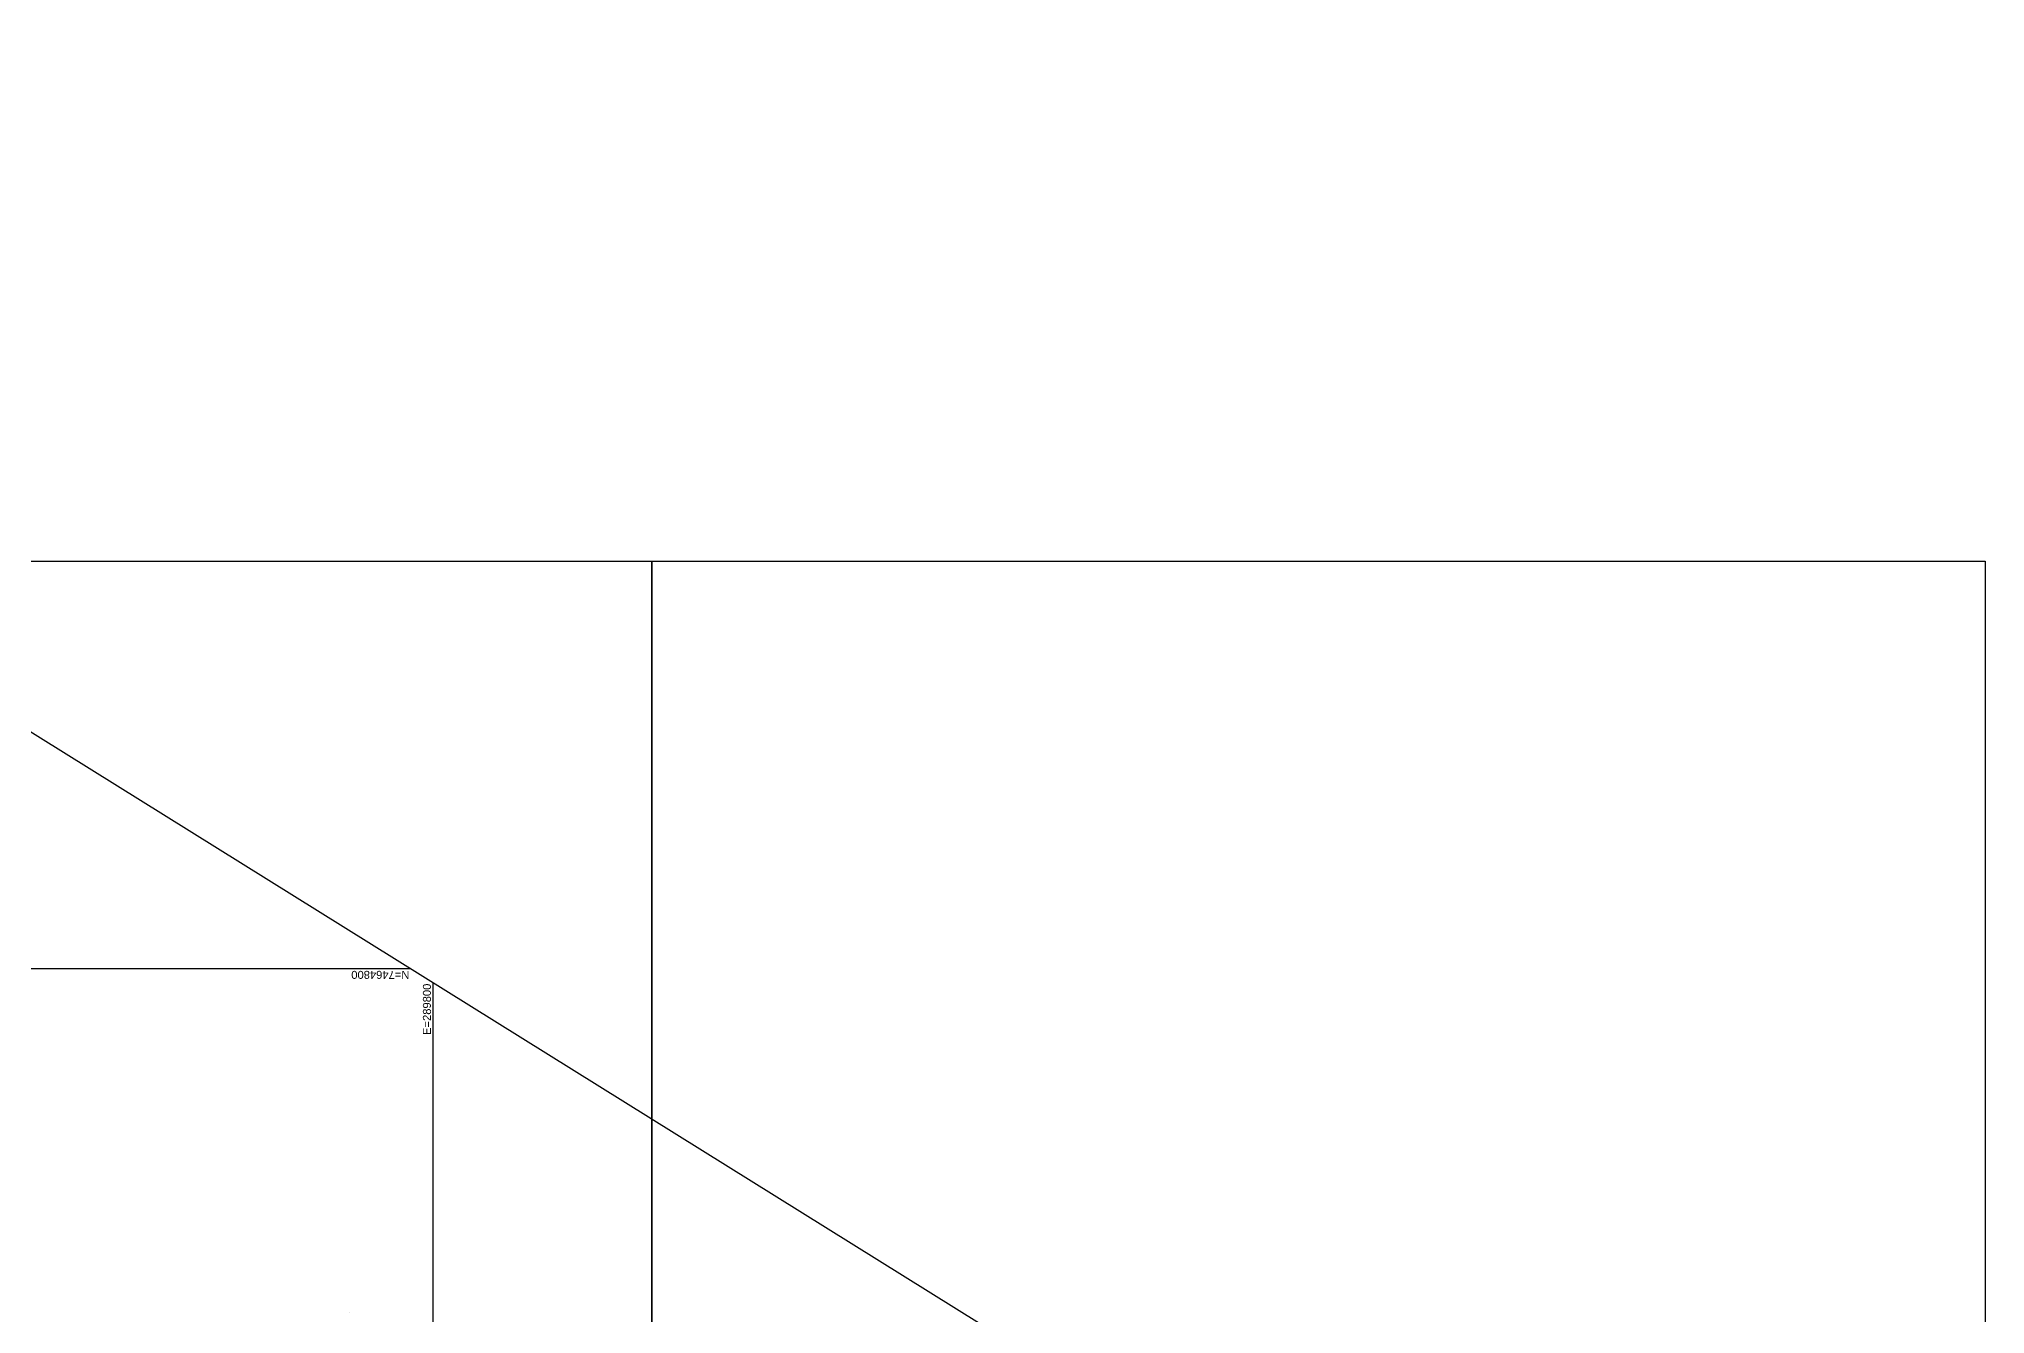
# Model space of a CAD drawing. Header units: metres. Extents: x 286076 to 340267, y 7379330 to 7467005.
# Drawn here: x 289652 to 290382, y 7464670 to 7465149 of the extents above; entities that cross this region are included whole.
import ezdxf
from ezdxf.enums import TextEntityAlignment as Align

# ---------------------------------------------------------------- set-up
doc = ezdxf.new("R2010")
doc.units = ezdxf.units.M
doc.header["$LTSCALE"] = 10
for name, color, linetype in [('A-IMAGENS', 255, 'Continuous'), ('F-MALHA', 8, 'Continuous'), ('f-malha-txt', 8, 'Continuous')]:
    doc.layers.add(name, color=color, linetype=linetype)
doc.layers.add('A-VIEWPORTS', color=2, linetype='Continuous', plot=False)
doc.layers.add('C-ROAD-STAN', color=11, linetype='Continuous', lineweight=0)
doc.styles.add('R60', font='arial.ttf', dxfattribs={"height": 1.5})
picture_1 = doc.add_image_def('image7.jpg', size_in_pixel=(5000, 5000))
picture_2 = doc.add_image_def('image9.jpg', size_in_pixel=(5000, 5000))

# ---------------------------------------------------------------- blocks, each defined once
blk = doc.blocks.new('AeccTickTriangle')
at = {"color": 0, "linetype": 'ByBlock', "lineweight": -2}
blk.add_lwpolyline([(0, 1), (-1, 0), (1, 0)], close=True, dxfattribs=at)
at = {"color": 0, "linetype": 'ByBlock', "lineweight": -2, "const_width": 0.0625}
blk.add_lwpolyline([(0, 0, 1), (0, 0, 1)], format="xyb", close=True, dxfattribs=at)

msp = doc.modelspace()

# ---------------------------------------------------------------- linework, layer by layer
at = {"layer": 'A-VIEWPORTS', "color": 2, "linetype": 'Continuous', "lineweight": -3}
msp.add_lwpolyline([(290073.45, 7463947.58), (288928.38, 7464661.69), (289232.12, 7465148.74), (290377.2, 7464434.63)], close=True, dxfattribs=at)
at = {"layer": 'F-MALHA'}
for p, q in [((289147.55, 7464800), (289791.33, 7464800)), ((289800, 7464118.12), (289800, 7464794.59))]:
    msp.add_line(p, q, dxfattribs=at)

# ---------------------------------------------------------------- block references
at = {"layer": 'C-ROAD-STAN', "color": 11, "linetype": 'Continuous', "lineweight": -3, "xscale": 0.02999999999999999, "yscale": 0.02999999999999999, "zscale": 0.02999999999999999}
msp.add_blockref('AeccTickTriangle', (289768.58, 7464670.8), dxfattribs=at)

# ---------------------------------------------------------------- texts
at = {"layer": 'f-malha-txt', "style": 'R60'}
msp.add_text('N=7464800', height=3, rotation=180, dxfattribs=at).set_placement((289791.03, 7464800), align=Align.BOTTOM_LEFT)
msp.add_text('E=289800', height=3, rotation=90, dxfattribs=at).set_placement((289800, 7464794.29), align=Align.BOTTOM_RIGHT)

# ---------------------------------------------------------------- pictures from other files: only their frames are drawn
at = {"layer": 'A-IMAGENS', "transparency": 33554687}
image = msp.add_image(picture_1, insert=(289381.9, 7464452.84), size_in_units=(500, 500), dxfattribs=dict(at, brightness=90))
image.dxf.flags = 6
image = msp.add_image(picture_2, insert=(289881.9, 7464452.84), size_in_units=(500, 500), dxfattribs=dict(at, brightness=90))
image.dxf.flags = 6

doc.saveas('drawing.dxf')
